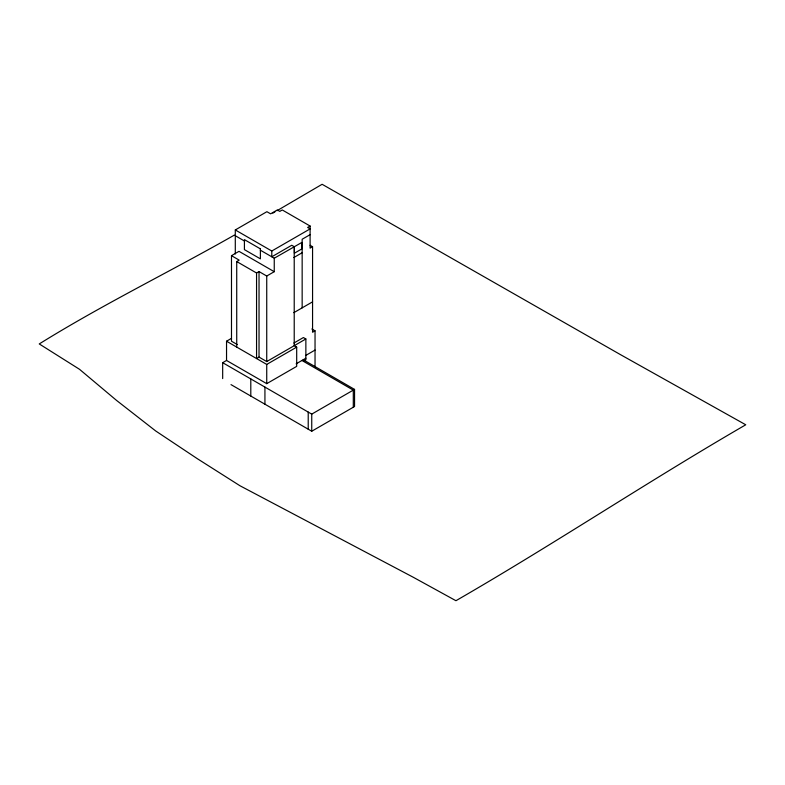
<?xml version="1.0" encoding="UTF-8"?>
<svg xmlns="http://www.w3.org/2000/svg" width="785" height="785" viewBox="0 0 785 785"><rect width="100%" height="100%" fill="white"/><g stroke="black" fill="none" stroke-linecap="round" stroke-linejoin="round"><path stroke-width="1.18" d="M272.837 213.127L274.927 211.911M277.017 210.704L322.115 184.289L620.307 354.545L745.75 424.783C647.939 481.421 553.876 544.201 455.938 600.711L413.214 577.23L239.955 485.748L197.398 458.734L155.705 430.975L116.543 400.409L79.491 369.284L39.25 343.938C102.59 304.541 169.668 271.914 234.44 235.058M235.294 254.006L235.294 229.946L266.9 211.695L270.609 213.834L277.311 209.958L279.784 211.391L282.257 209.958L310.104 226.041L310.104 248.138L312.567 246.716L312.567 332.251L315.04 330.828L315.04 367.194M237.266 344.546L231.487 341.21L231.487 255.674L238.993 251.337L274.25 271.688L274.25 258.216L260.316 250.17M236.727 347.088L236.727 261.552L239.189 260.129L231.487 255.674M310.104 226.041L307.632 227.464L310.104 228.896L271.787 251.014L235.294 229.946M310.104 234.666L302.156 239.248L302.156 307.857M274.25 258.216L301.882 242.418L301.882 248.904L294.395 253.221L294.395 246.735M236.727 261.552L256.558 273.003L259.03 271.571L266.733 276.026L274.25 271.688M293.825 257.539L302.156 252.721M271.787 251.014L271.787 256.793L291.745 245.263L294.218 246.686L294.218 345.694L296.691 347.127L296.691 366.369L266.733 383.659L226.541 360.452L226.541 341.21L231.536 338.325M293.825 312.665L312.567 301.842M222.675 378.586L222.675 362.69L226.541 360.452M304.089 360.894L305.865 359.864L305.865 338.973L266.733 361.561L259.03 357.106L256.558 358.539L256.558 273.003M293.865 343.045L303.393 337.55L305.865 338.973M226.541 341.21L266.733 364.417L296.691 347.127M305.512 355.576L315.04 350.071M296.151 363.828L305.865 358.225M222.675 362.69L311.743 414.117L354.545 389.399L354.545 406.522L311.743 431.23L231.006 384.621M310.104 245.293L312.567 246.716M235.294 235.726L244.675 241.142M311.861 328.984L315.04 330.828M303.196 359.756L354.545 389.399M301.95 360.482L353.299 390.125L353.299 407.238M311.743 414.117L311.743 431.23M308.22 412.076L308.22 429.199M266.733 276.026L266.733 361.561M266.733 364.417L266.733 383.659M264.928 387.084L264.928 404.206M259.03 271.571L259.03 357.106M250.798 378.929L250.798 396.042M260.385 248.855L244.42 239.631L244.42 249.63L260.385 258.844L260.385 248.855"/></g></svg>
